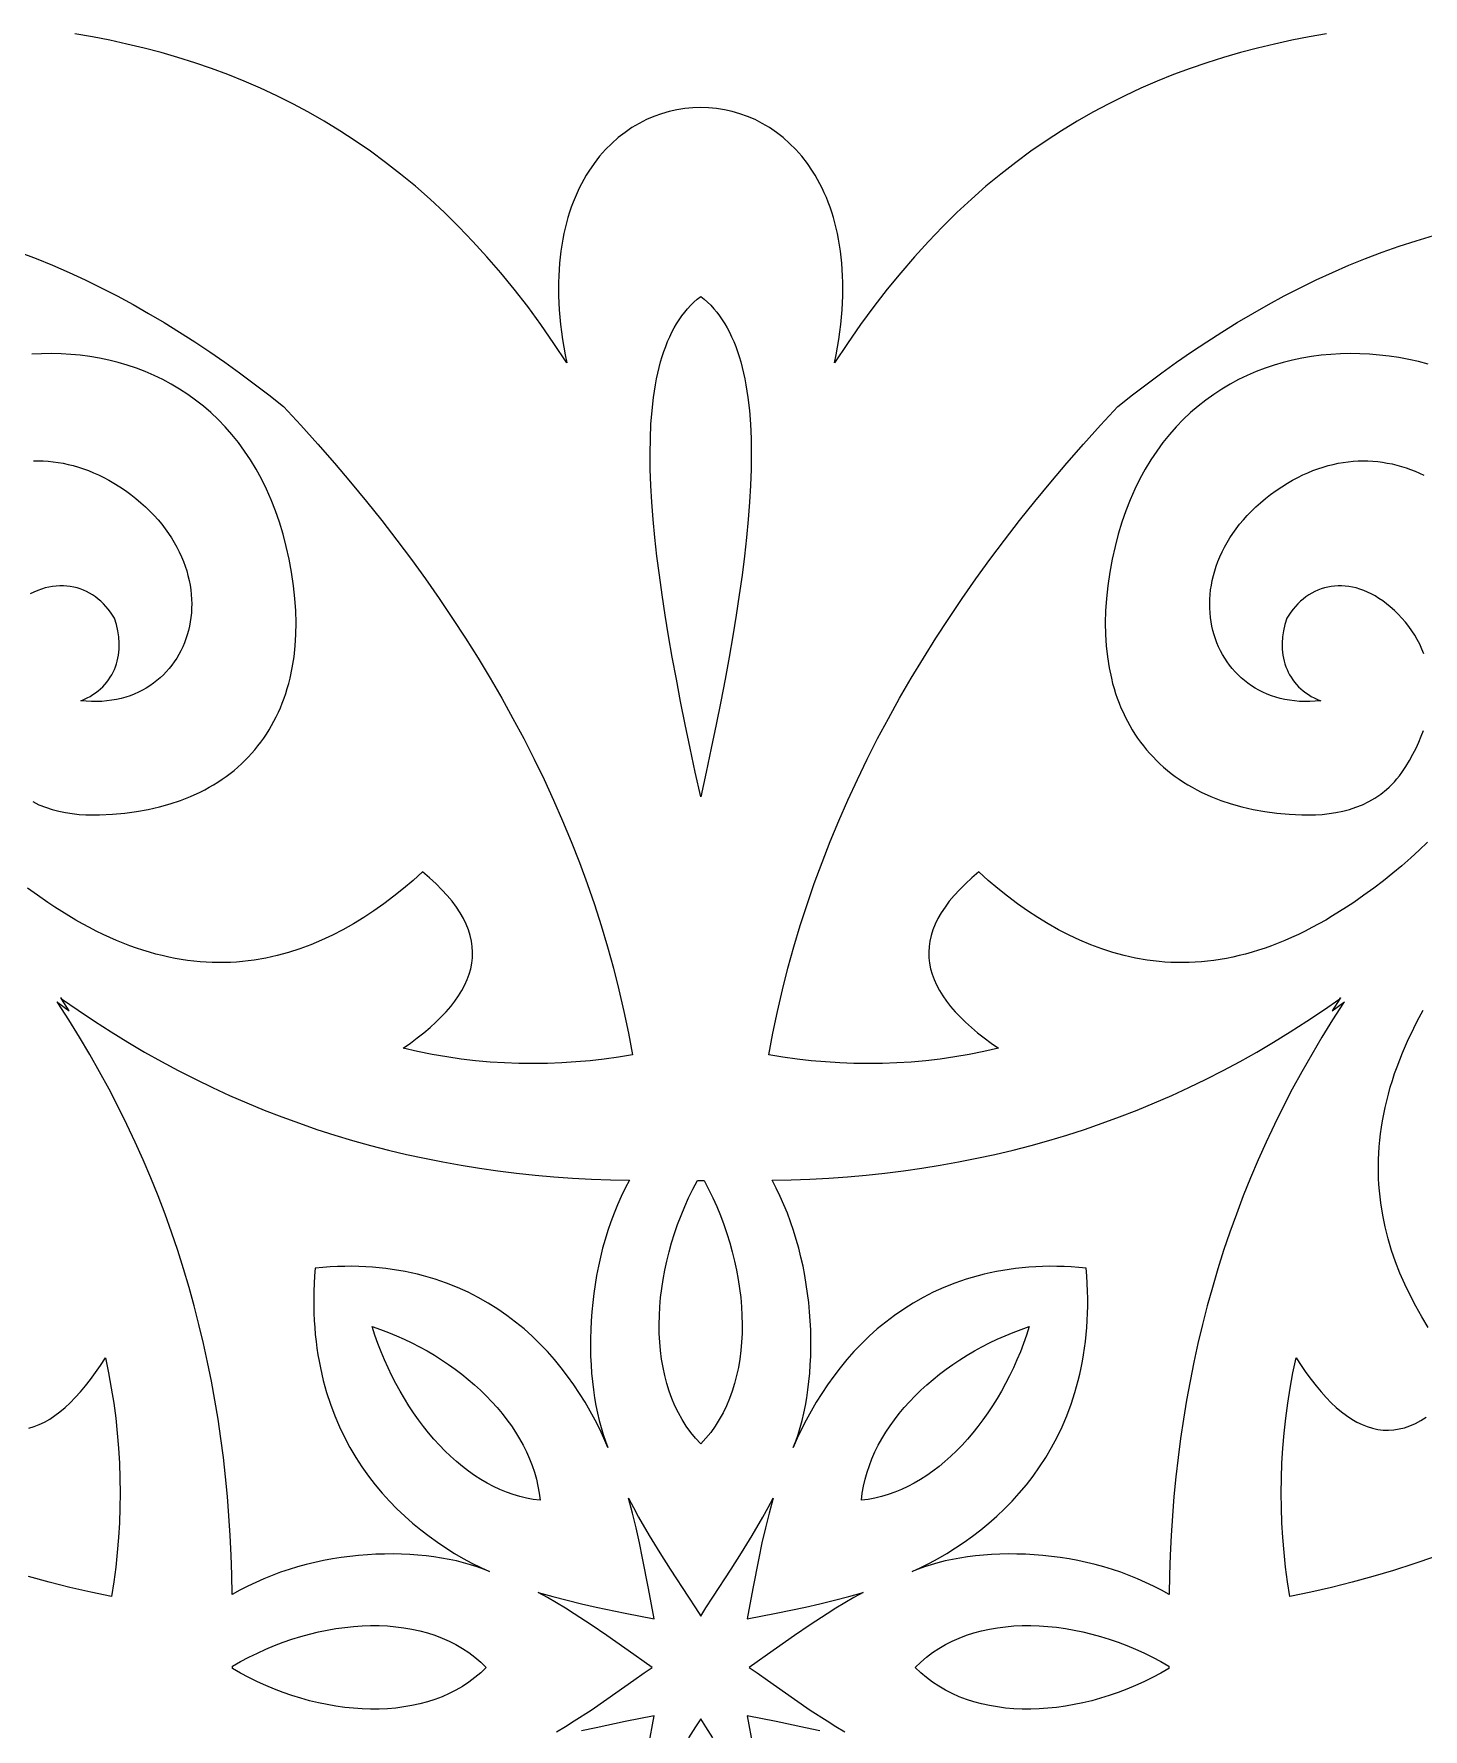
# Model space of a CAD drawing. Extents: x -375 to 375, y -1025 to 1025.
# Drawn here: x -231.8 to -165.5, y 75.1 to 156.1 of the extents above; entities that cross this region are included whole.
import ezdxf

# ---------------------------------------------------------------- set-up
doc = ezdxf.new("R2010")
doc.units = 0
doc.layers.add('LAYER_1', color=18, linetype='CONTINUOUS')

msp = doc.modelspace()

# ---------------------------------------------------------------- linework, layer by layer
at = {"layer": 'LAYER_1'}
for points in [[(-170.124, 156.061), (-170.956, 155.915), (-171.783, 155.753), (-172.605, 155.575), (-173.422, 155.379), (-174.234, 155.165), (-175.04, 154.932), (-175.841, 154.679), (-176.636, 154.407), (-177.425, 154.114), (-178.208, 153.799), (-178.985, 153.463), (-179.755, 153.105), (-180.519, 152.724), (-181.276, 152.319), (-182.027, 151.89), (-182.77, 151.437), (-183.507, 150.958), (-184.236, 150.453), (-184.958, 149.922), (-185.673, 149.364), (-186.379, 148.779), (-187.078, 148.165), (-187.769, 147.523), (-188.452, 146.851), (-189.127, 146.149), (-189.793, 145.417), (-190.45, 144.654), (-191.099, 143.859), (-191.739, 143.032), (-192.37, 142.172), (-192.992, 141.278), (-193.605, 140.351), (-193.53, 140.729), (-193.463, 141.101), (-193.405, 141.467), (-193.354, 141.828), (-193.311, 142.182), (-193.276, 142.531), (-193.249, 142.873), (-193.229, 143.21), (-193.217, 143.54), (-193.212, 143.865), (-193.213, 144.183), (-193.222, 144.496), (-193.238, 144.803), (-193.26, 145.103), (-193.289, 145.398), (-193.324, 145.687), (-193.365, 145.97), (-193.413, 146.247), (-193.467, 146.518), (-193.526, 146.783), (-193.592, 147.042), (-193.663, 147.295), (-193.739, 147.542), (-193.821, 147.783), (-193.908, 148.019), (-194, 148.248), (-194.098, 148.471), (-194.2, 148.688), (-194.306, 148.9), (-194.418, 149.105), (-194.534, 149.305), (-194.654, 149.498), (-194.907, 149.868), (-195.175, 150.213), (-195.458, 150.535), (-195.755, 150.832), (-196.065, 151.106), (-196.386, 151.356), (-196.717, 151.583), (-197.058, 151.785), (-197.407, 151.964), (-197.764, 152.118), (-198.127, 152.249), (-198.495, 152.357), (-198.868, 152.44), (-199.243, 152.5), (-199.621, 152.535), (-200, 152.547), (-200.379, 152.535), (-200.757, 152.5), (-201.132, 152.44), (-201.505, 152.357), (-201.873, 152.249), (-202.236, 152.118), (-202.593, 151.964), (-202.942, 151.785), (-203.283, 151.583), (-203.614, 151.356), (-203.935, 151.106), (-204.245, 150.832), (-204.542, 150.535), (-204.825, 150.213), (-205.093, 149.868), (-205.346, 149.498), (-205.466, 149.305), (-205.582, 149.105), (-205.694, 148.9), (-205.8, 148.688), (-205.902, 148.471), (-206, 148.248), (-206.092, 148.019), (-206.179, 147.783), (-206.261, 147.542), (-206.337, 147.295), (-206.408, 147.042), (-206.474, 146.783), (-206.533, 146.518), (-206.587, 146.247), (-206.635, 145.97), (-206.676, 145.687), (-206.711, 145.398), (-206.74, 145.103), (-206.762, 144.803), (-206.778, 144.496), (-206.787, 144.183), (-206.788, 143.865), (-206.783, 143.54), (-206.771, 143.21), (-206.751, 142.873), (-206.724, 142.531), (-206.689, 142.182), (-206.646, 141.828), (-206.595, 141.467), (-206.537, 141.101), (-206.47, 140.729), (-206.395, 140.351), (-207.008, 141.278), (-207.63, 142.172), (-208.261, 143.032), (-208.901, 143.859), (-209.55, 144.654), (-210.207, 145.417), (-210.873, 146.149), (-211.548, 146.851), (-212.231, 147.523), (-212.922, 148.165), (-213.621, 148.779), (-214.327, 149.364), (-215.042, 149.922), (-215.764, 150.453), (-216.493, 150.958), (-217.23, 151.437), (-217.973, 151.89), (-218.724, 152.319), (-219.481, 152.724), (-220.245, 153.105), (-221.015, 153.463), (-221.792, 153.799), (-222.575, 154.114), (-223.364, 154.407), (-224.159, 154.679), (-224.96, 154.932), (-225.766, 155.165), (-226.578, 155.379), (-227.395, 155.575), (-228.217, 155.753), (-229.044, 155.915), (-229.876, 156.061)], [(-165.295, 117.448), (-165.691, 117.068), (-166.1, 116.694), (-166.522, 116.325), (-166.958, 115.963), (-167.406, 115.606), (-167.866, 115.255), (-168.339, 114.911), (-168.823, 114.573), (-169.16, 114.347), (-169.495, 114.131), (-169.828, 113.925), (-170.159, 113.728), (-170.488, 113.542), (-170.816, 113.365), (-171.141, 113.198), (-171.465, 113.04), (-171.787, 112.892), (-172.106, 112.752), (-172.425, 112.622), (-172.741, 112.501), (-173.055, 112.389), (-173.367, 112.286), (-173.678, 112.191), (-173.987, 112.106), (-174.294, 112.028), (-174.599, 111.959), (-174.902, 111.898), (-175.203, 111.846), (-175.503, 111.801), (-175.801, 111.765), (-176.096, 111.736), (-176.391, 111.715), (-176.683, 111.702), (-176.973, 111.696), (-177.262, 111.698), (-177.549, 111.707), (-177.834, 111.723), (-178.118, 111.747), (-178.399, 111.777), (-178.679, 111.815), (-179.233, 111.91), (-179.781, 112.031), (-180.321, 112.178), (-180.854, 112.35), (-181.38, 112.545), (-181.9, 112.764), (-182.413, 113.004), (-182.918, 113.266), (-183.417, 113.548), (-183.91, 113.85), (-184.395, 114.17), (-184.874, 114.509), (-185.347, 114.864), (-185.812, 115.236), (-186.271, 115.623), (-186.724, 116.024), (-187.057, 115.741), (-187.363, 115.46), (-187.644, 115.18), (-187.899, 114.902), (-188.13, 114.625), (-188.335, 114.35), (-188.515, 114.076), (-188.671, 113.803), (-188.803, 113.531), (-188.912, 113.261), (-188.996, 112.992), (-189.057, 112.725), (-189.095, 112.458), (-189.111, 112.193), (-189.103, 111.929), (-189.074, 111.666), (-189.022, 111.404), (-188.949, 111.144), (-188.854, 110.884), (-188.738, 110.626), (-188.601, 110.369), (-188.444, 110.113), (-188.266, 109.857), (-188.067, 109.603), (-187.849, 109.35), (-187.612, 109.098), (-187.354, 108.847), (-187.078, 108.596), (-186.783, 108.347), (-186.47, 108.098), (-186.138, 107.851), (-185.788, 107.604), (-186.484, 107.446), (-187.179, 107.308), (-187.873, 107.189), (-188.565, 107.09), (-189.255, 107.009), (-189.944, 106.947), (-190.631, 106.903), (-191.317, 106.877), (-192.001, 106.869), (-192.683, 106.879), (-193.364, 106.905), (-194.043, 106.949), (-194.721, 107.01), (-195.396, 107.087), (-196.071, 107.18), (-196.743, 107.29), (-196.549, 108.331), (-196.332, 109.367), (-196.094, 110.398), (-195.833, 111.424), (-195.551, 112.446), (-195.247, 113.462), (-194.922, 114.474), (-194.575, 115.48), (-194.206, 116.482), (-193.817, 117.479), (-193.406, 118.472), (-192.974, 119.459), (-192.521, 120.442), (-192.047, 121.421), (-191.553, 122.394), (-191.038, 123.364), (-190.502, 124.328), (-189.947, 125.288), (-189.37, 126.244), (-188.774, 127.195), (-188.157, 128.141), (-187.52, 129.083), (-186.864, 130.021), (-186.188, 130.954), (-185.492, 131.883), (-184.776, 132.808), (-184.041, 133.729), (-183.286, 134.645), (-182.513, 135.557), (-181.72, 136.465), (-180.908, 137.368), (-180.077, 138.268), (-179.385, 138.811), (-178.687, 139.344), (-177.984, 139.864), (-177.276, 140.372), (-176.562, 140.867), (-175.841, 141.349), (-175.115, 141.817), (-174.382, 142.271), (-173.643, 142.71), (-172.897, 143.134), (-172.144, 143.542), (-171.383, 143.934), (-170.615, 144.309), (-169.84, 144.667), (-169.056, 145.007), (-168.265, 145.329), (-167.465, 145.633), (-166.656, 145.917), (-165.839, 146.181), (-165.013, 146.426)], [(-232.535, 145.633), (-231.735, 145.329), (-230.944, 145.007), (-230.16, 144.667), (-229.385, 144.309), (-228.617, 143.934), (-227.856, 143.542), (-227.103, 143.134), (-226.357, 142.71), (-225.618, 142.271), (-224.885, 141.817), (-224.159, 141.349), (-223.438, 140.867), (-222.724, 140.372), (-222.016, 139.864), (-221.313, 139.344), (-220.615, 138.811), (-219.923, 138.268), (-219.092, 137.368), (-218.28, 136.465), (-217.487, 135.557), (-216.714, 134.645), (-215.959, 133.729), (-215.224, 132.808), (-214.508, 131.883), (-213.812, 130.954), (-213.136, 130.021), (-212.48, 129.083), (-211.843, 128.141), (-211.226, 127.195), (-210.63, 126.244), (-210.053, 125.288), (-209.498, 124.328), (-208.962, 123.364), (-208.447, 122.394), (-207.953, 121.421), (-207.479, 120.442), (-207.026, 119.459), (-206.594, 118.472), (-206.183, 117.479), (-205.794, 116.482), (-205.425, 115.48), (-205.078, 114.474), (-204.753, 113.462), (-204.449, 112.446), (-204.167, 111.424), (-203.906, 110.398), (-203.668, 109.367), (-203.451, 108.331), (-203.257, 107.29), (-203.929, 107.18), (-204.604, 107.087), (-205.279, 107.01), (-205.957, 106.949), (-206.636, 106.905), (-207.317, 106.879), (-207.999, 106.869), (-208.683, 106.877), (-209.369, 106.903), (-210.056, 106.947), (-210.745, 107.009), (-211.435, 107.09), (-212.127, 107.189), (-212.821, 107.308), (-213.516, 107.446), (-214.212, 107.604), (-213.862, 107.851), (-213.53, 108.098), (-213.217, 108.347), (-212.922, 108.596), (-212.646, 108.847), (-212.388, 109.098), (-212.151, 109.35), (-211.933, 109.603), (-211.734, 109.857), (-211.556, 110.113), (-211.399, 110.369), (-211.262, 110.626), (-211.146, 110.884), (-211.051, 111.144), (-210.978, 111.404), (-210.926, 111.666), (-210.897, 111.929), (-210.889, 112.193), (-210.905, 112.458), (-210.943, 112.725), (-211.004, 112.992), (-211.088, 113.261), (-211.197, 113.531), (-211.329, 113.803), (-211.485, 114.076), (-211.665, 114.35), (-211.87, 114.625), (-212.101, 114.902), (-212.356, 115.18), (-212.637, 115.46), (-212.943, 115.741), (-213.276, 116.024), (-213.729, 115.623), (-214.188, 115.236), (-214.653, 114.864), (-215.126, 114.509), (-215.605, 114.17), (-216.09, 113.85), (-216.583, 113.548), (-217.082, 113.266), (-217.587, 113.004), (-218.1, 112.764), (-218.62, 112.545), (-219.146, 112.35), (-219.679, 112.178), (-220.219, 112.031), (-220.767, 111.91), (-221.321, 111.815), (-221.601, 111.777), (-221.882, 111.747), (-222.166, 111.723), (-222.451, 111.707), (-222.738, 111.698), (-223.027, 111.696), (-223.317, 111.702), (-223.609, 111.715), (-223.904, 111.736), (-224.199, 111.765), (-224.497, 111.801), (-224.797, 111.846), (-225.098, 111.898), (-225.401, 111.959), (-225.706, 112.028), (-226.013, 112.106), (-226.322, 112.191), (-226.633, 112.286), (-226.945, 112.389), (-227.259, 112.501), (-227.575, 112.622), (-227.894, 112.752), (-228.213, 112.892), (-228.535, 113.04), (-228.859, 113.198), (-229.184, 113.365), (-229.512, 113.542), (-229.841, 113.728), (-230.172, 113.925), (-230.505, 114.131), (-230.84, 114.347), (-231.177, 114.573), (-231.661, 114.911), (-232.134, 115.255)], [(-231.893, 119.385), (-231.593, 119.24), (-231.285, 119.116), (-230.971, 119.012), (-230.652, 118.928), (-230.329, 118.861), (-230.003, 118.811), (-229.676, 118.777), (-229.349, 118.758), (-229.023, 118.751), (-228.698, 118.757), (-228.09, 118.786), (-227.501, 118.838), (-226.93, 118.914), (-226.377, 119.013), (-225.843, 119.135), (-225.329, 119.279), (-224.833, 119.445), (-224.358, 119.632), (-223.902, 119.841), (-223.682, 119.953), (-223.466, 120.07), (-223.256, 120.193), (-223.051, 120.32), (-222.851, 120.453), (-222.656, 120.59), (-222.467, 120.733), (-222.282, 120.88), (-222.103, 121.033), (-221.929, 121.19), (-221.76, 121.352), (-221.597, 121.519), (-221.439, 121.69), (-221.287, 121.866), (-221.14, 122.047), (-220.998, 122.232), (-220.862, 122.422), (-220.732, 122.616), (-220.607, 122.814), (-220.487, 123.017), (-220.373, 123.225), (-220.265, 123.436), (-220.163, 123.652), (-220.066, 123.873), (-219.975, 124.097), (-219.889, 124.325), (-219.81, 124.558), (-219.736, 124.794), (-219.668, 125.035), (-219.606, 125.279), (-219.5, 125.78), (-219.417, 126.296), (-219.359, 126.827), (-219.325, 127.372), (-219.315, 127.932), (-219.33, 128.505), (-219.371, 129.092), (-219.436, 129.692), (-219.533, 130.343), (-219.649, 130.973), (-219.784, 131.581), (-219.938, 132.169), (-220.11, 132.736), (-220.3, 133.282), (-220.506, 133.808), (-220.729, 134.313), (-220.968, 134.798), (-221.222, 135.263), (-221.491, 135.709), (-221.775, 136.134), (-222.072, 136.54), (-222.382, 136.926), (-222.705, 137.293), (-223.04, 137.64), (-223.387, 137.969), (-223.745, 138.279), (-224.113, 138.569), (-224.492, 138.842), (-224.88, 139.096), (-225.277, 139.331), (-225.682, 139.548), (-226.095, 139.747), (-226.516, 139.929), (-226.943, 140.092), (-227.377, 140.238), (-227.816, 140.366), (-228.26, 140.477), (-228.709, 140.571), (-229.163, 140.648), (-229.62, 140.708), (-230.079, 140.751), (-230.542, 140.777), (-231.006, 140.787), (-231.472, 140.781), (-231.939, 140.758)], [(-165.272, 140.291), (-165.733, 140.407), (-166.196, 140.509), (-166.661, 140.595), (-167.127, 140.665), (-167.594, 140.719), (-168.061, 140.758), (-168.528, 140.781), (-168.994, 140.787), (-169.458, 140.777), (-169.921, 140.751), (-170.38, 140.708), (-170.837, 140.648), (-171.291, 140.571), (-171.74, 140.477), (-172.184, 140.366), (-172.623, 140.238), (-173.057, 140.092), (-173.484, 139.929), (-173.905, 139.747), (-174.318, 139.548), (-174.723, 139.331), (-175.12, 139.096), (-175.508, 138.842), (-175.887, 138.569), (-176.255, 138.279), (-176.613, 137.969), (-176.96, 137.64), (-177.295, 137.293), (-177.618, 136.926), (-177.928, 136.54), (-178.225, 136.134), (-178.509, 135.709), (-178.778, 135.263), (-179.032, 134.798), (-179.271, 134.313), (-179.494, 133.808), (-179.7, 133.282), (-179.89, 132.736), (-180.062, 132.169), (-180.216, 131.581), (-180.351, 130.973), (-180.467, 130.343), (-180.564, 129.692), (-180.629, 129.092), (-180.67, 128.505), (-180.685, 127.932), (-180.675, 127.372), (-180.641, 126.827), (-180.583, 126.296), (-180.5, 125.78), (-180.394, 125.279), (-180.332, 125.035), (-180.264, 124.794), (-180.19, 124.558), (-180.111, 124.325), (-180.025, 124.097), (-179.934, 123.873), (-179.837, 123.652), (-179.735, 123.436), (-179.627, 123.225), (-179.513, 123.017), (-179.393, 122.814), (-179.268, 122.616), (-179.138, 122.422), (-179.002, 122.232), (-178.86, 122.047), (-178.713, 121.866), (-178.561, 121.69), (-178.403, 121.519), (-178.24, 121.352), (-178.071, 121.19), (-177.897, 121.033), (-177.718, 120.88), (-177.533, 120.733), (-177.344, 120.59), (-177.149, 120.453), (-176.949, 120.32), (-176.744, 120.193), (-176.534, 120.07), (-176.318, 119.953), (-176.098, 119.841), (-175.642, 119.632), (-175.167, 119.445), (-174.671, 119.279), (-174.157, 119.135), (-173.623, 119.013), (-173.07, 118.914), (-172.499, 118.838), (-171.91, 118.786), (-171.302, 118.757), (-170.977, 118.751), (-170.651, 118.758), (-170.324, 118.777), (-169.997, 118.811), (-169.671, 118.861), (-169.348, 118.928), (-169.029, 119.012), (-168.715, 119.116), (-168.407, 119.24), (-168.107, 119.385), (-167.816, 119.553), (-167.534, 119.746), (-167.263, 119.963), (-167.132, 120.081), (-167.005, 120.206), (-166.88, 120.338), (-166.76, 120.476), (-166.643, 120.622), (-166.529, 120.776), (-166.335, 121.067), (-166.156, 121.357), (-165.993, 121.646), (-165.845, 121.934), (-165.712, 122.22), (-165.594, 122.505), (-165.491, 122.788)], [(-231.86, 135.659), (-231.626, 135.663), (-231.39, 135.658), (-231.153, 135.644), (-230.914, 135.621), (-230.675, 135.589), (-230.436, 135.548), (-230.195, 135.497), (-229.954, 135.437), (-229.713, 135.368), (-229.471, 135.288), (-229.229, 135.199), (-228.987, 135.1), (-228.745, 134.991), (-228.503, 134.872), (-228.261, 134.742), (-228.02, 134.602), (-227.739, 134.424), (-227.47, 134.241), (-227.212, 134.054), (-226.967, 133.862), (-226.733, 133.666), (-226.51, 133.466), (-226.299, 133.263), (-226.099, 133.056), (-225.91, 132.846), (-225.733, 132.633), (-225.566, 132.418), (-225.41, 132.201), (-225.265, 131.981), (-225.131, 131.76), (-225.007, 131.537), (-224.893, 131.312), (-224.79, 131.087), (-224.697, 130.861), (-224.614, 130.635), (-224.541, 130.408), (-224.479, 130.182), (-224.425, 129.956), (-224.382, 129.73), (-224.348, 129.505), (-224.323, 129.282), (-224.308, 129.059), (-224.302, 128.838), (-224.306, 128.62), (-224.318, 128.403), (-224.339, 128.189), (-224.369, 127.977), (-224.408, 127.768), (-224.455, 127.563), (-224.511, 127.361), (-224.575, 127.162), (-224.648, 126.968), (-224.728, 126.778), (-224.817, 126.592), (-224.914, 126.411), (-225.018, 126.235), (-225.131, 126.065), (-225.25, 125.9), (-225.378, 125.741), (-225.513, 125.588), (-225.655, 125.441), (-225.804, 125.3), (-225.96, 125.167), (-226.124, 125.041), (-226.294, 124.922), (-226.471, 124.811), (-226.655, 124.707), (-226.845, 124.612), (-227.042, 124.525), (-227.245, 124.447), (-227.454, 124.378), (-227.67, 124.318), (-227.891, 124.268), (-228.118, 124.227), (-228.352, 124.197), (-228.59, 124.176), (-228.835, 124.166), (-229.085, 124.167), (-229.34, 124.179), (-229.601, 124.202), (-229.444, 124.267), (-229.294, 124.338), (-229.152, 124.414), (-229.017, 124.496), (-228.889, 124.584), (-228.768, 124.676), (-228.654, 124.773), (-228.547, 124.875), (-228.448, 124.981), (-228.355, 125.091), (-228.269, 125.206), (-228.19, 125.324), (-228.118, 125.445), (-228.052, 125.57), (-227.994, 125.698), (-227.942, 125.829), (-227.896, 125.963), (-227.858, 126.099), (-227.825, 126.237), (-227.8, 126.378), (-227.768, 126.663), (-227.761, 126.955), (-227.779, 127.25), (-227.823, 127.548), (-227.891, 127.845), (-227.982, 128.142), (-228.078, 128.295), (-228.179, 128.442), (-228.286, 128.581), (-228.398, 128.714), (-228.516, 128.838), (-228.638, 128.955), (-228.766, 129.065), (-228.898, 129.166), (-229.034, 129.259), (-229.175, 129.344), (-229.32, 129.42), (-229.469, 129.487), (-229.621, 129.545), (-229.777, 129.594), (-229.935, 129.634), (-230.097, 129.664), (-230.262, 129.684), (-230.429, 129.695), (-230.599, 129.695), (-230.77, 129.685), (-230.944, 129.664), (-231.12, 129.633), (-231.296, 129.591), (-231.475, 129.537), (-231.654, 129.473), (-231.835, 129.397), (-232.016, 129.309)], [(-165.475, 126.444), (-165.567, 126.676), (-165.67, 126.903), (-165.785, 127.124), (-165.91, 127.341), (-166.046, 127.551), (-166.193, 127.756), (-166.35, 127.955), (-166.517, 128.148), (-166.693, 128.334), (-166.88, 128.514), (-167.075, 128.688), (-167.257, 128.837), (-167.439, 128.973), (-167.621, 129.097), (-167.803, 129.209), (-167.984, 129.309), (-168.165, 129.397), (-168.346, 129.473), (-168.525, 129.537), (-168.704, 129.591), (-168.88, 129.633), (-169.056, 129.664), (-169.23, 129.685), (-169.401, 129.695), (-169.571, 129.695), (-169.738, 129.684), (-169.903, 129.664), (-170.065, 129.634), (-170.223, 129.594), (-170.379, 129.545), (-170.531, 129.487), (-170.68, 129.42), (-170.825, 129.344), (-170.966, 129.259), (-171.102, 129.166), (-171.234, 129.065), (-171.362, 128.955), (-171.484, 128.838), (-171.602, 128.714), (-171.714, 128.581), (-171.821, 128.442), (-171.922, 128.295), (-172.018, 128.142), (-172.109, 127.845), (-172.177, 127.548), (-172.221, 127.25), (-172.239, 126.955), (-172.232, 126.663), (-172.2, 126.378), (-172.175, 126.237), (-172.142, 126.099), (-172.104, 125.963), (-172.058, 125.829), (-172.006, 125.698), (-171.948, 125.57), (-171.882, 125.445), (-171.81, 125.324), (-171.731, 125.206), (-171.645, 125.091), (-171.552, 124.981), (-171.453, 124.875), (-171.346, 124.773), (-171.232, 124.676), (-171.111, 124.584), (-170.983, 124.496), (-170.848, 124.414), (-170.706, 124.338), (-170.556, 124.267), (-170.399, 124.202), (-170.66, 124.179), (-170.915, 124.167), (-171.165, 124.166), (-171.41, 124.176), (-171.648, 124.197), (-171.882, 124.227), (-172.109, 124.268), (-172.33, 124.318), (-172.546, 124.378), (-172.755, 124.447), (-172.958, 124.525), (-173.155, 124.612), (-173.345, 124.707), (-173.529, 124.811), (-173.706, 124.922), (-173.876, 125.041), (-174.04, 125.167), (-174.196, 125.3), (-174.345, 125.441), (-174.487, 125.588), (-174.622, 125.741), (-174.75, 125.9), (-174.869, 126.065), (-174.982, 126.235), (-175.086, 126.411), (-175.183, 126.592), (-175.272, 126.778), (-175.352, 126.968), (-175.425, 127.162), (-175.489, 127.361), (-175.545, 127.563), (-175.592, 127.768), (-175.631, 127.977), (-175.661, 128.189), (-175.682, 128.403), (-175.694, 128.62), (-175.698, 128.838), (-175.692, 129.059), (-175.677, 129.282), (-175.652, 129.505), (-175.618, 129.73), (-175.575, 129.956), (-175.521, 130.182), (-175.459, 130.408), (-175.386, 130.635), (-175.303, 130.861), (-175.21, 131.087), (-175.107, 131.312), (-174.993, 131.537), (-174.869, 131.76), (-174.735, 131.981), (-174.59, 132.201), (-174.434, 132.418), (-174.267, 132.633), (-174.09, 132.846), (-173.901, 133.056), (-173.701, 133.263), (-173.49, 133.466), (-173.267, 133.666), (-173.033, 133.862), (-172.788, 134.054), (-172.53, 134.241), (-172.261, 134.424), (-171.98, 134.602), (-171.739, 134.742), (-171.497, 134.872), (-171.255, 134.991), (-171.013, 135.1), (-170.771, 135.199), (-170.529, 135.288), (-170.287, 135.368), (-170.046, 135.437), (-169.805, 135.497), (-169.564, 135.548), (-169.325, 135.589), (-169.086, 135.621), (-168.847, 135.644), (-168.61, 135.658), (-168.374, 135.663), (-168.14, 135.659), (-167.907, 135.647), (-167.675, 135.626), (-167.445, 135.597), (-167.217, 135.56), (-166.991, 135.515), (-166.766, 135.462), (-166.544, 135.4), (-166.324, 135.332), (-166.107, 135.255), (-165.892, 135.171), (-165.679, 135.08), (-165.47, 134.982)], [(-165.264, 94.266), (-165.572, 94.771), (-165.862, 95.283), (-166.133, 95.802), (-166.384, 96.329), (-166.616, 96.862), (-166.825, 97.402), (-167.013, 97.95), (-167.178, 98.505), (-167.319, 99.067), (-167.436, 99.636), (-167.528, 100.213), (-167.563, 100.504), (-167.593, 100.797), (-167.615, 101.092), (-167.631, 101.389), (-167.64, 101.687), (-167.641, 101.987), (-167.636, 102.29), (-167.623, 102.594), (-167.603, 102.9), (-167.576, 103.208), (-167.541, 103.517), (-167.498, 103.829), (-167.447, 104.143), (-167.389, 104.458), (-167.323, 104.775), (-167.248, 105.095), (-167.166, 105.416), (-167.075, 105.739), (-166.976, 106.064), (-166.868, 106.391), (-166.752, 106.72), (-166.627, 107.051), (-166.493, 107.383), (-166.35, 107.718), (-166.199, 108.055), (-166.038, 108.394), (-165.868, 108.734), (-165.689, 109.077), (-165.5, 109.421)], [(-232.078, 89.452), (-231.828, 89.528), (-231.578, 89.627), (-231.33, 89.747), (-231.083, 89.89), (-230.836, 90.054), (-230.591, 90.239), (-230.347, 90.445), (-230.103, 90.672), (-229.861, 90.92), (-229.619, 91.187), (-229.379, 91.474), (-229.139, 91.781), (-228.9, 92.108), (-228.662, 92.453), (-228.425, 92.817), (-228.273, 92.092), (-228.141, 91.369), (-228.026, 90.648), (-227.931, 89.928), (-227.853, 89.209), (-227.793, 88.493), (-227.751, 87.778), (-227.726, 87.065), (-227.719, 86.353), (-227.728, 85.643), (-227.754, 84.935), (-227.796, 84.229), (-227.854, 83.524), (-227.928, 82.821), (-228.018, 82.119), (-228.123, 81.419), (-229.123, 81.622), (-230.12, 81.847), (-231.111, 82.095), (-232.097, 82.366)], [(-164.972, 83.315), (-165.944, 82.976), (-166.921, 82.66), (-167.903, 82.366), (-168.889, 82.095), (-169.88, 81.847), (-170.877, 81.622), (-171.877, 81.419), (-171.982, 82.119), (-172.072, 82.821), (-172.146, 83.524), (-172.204, 84.229), (-172.246, 84.935), (-172.272, 85.643), (-172.281, 86.353), (-172.274, 87.065), (-172.249, 87.778), (-172.207, 88.493), (-172.147, 89.209), (-172.069, 89.928), (-171.974, 90.648), (-171.859, 91.369), (-171.727, 92.092), (-171.575, 92.817), (-171.338, 92.453), (-171.1, 92.108), (-170.861, 91.781), (-170.621, 91.474), (-170.381, 91.187), (-170.139, 90.92), (-169.897, 90.672), (-169.653, 90.445), (-169.409, 90.239), (-169.164, 90.054), (-168.917, 89.89), (-168.67, 89.747), (-168.422, 89.627), (-168.172, 89.528), (-167.922, 89.452), (-167.67, 89.398), (-167.418, 89.368), (-167.164, 89.36), (-166.909, 89.376), (-166.653, 89.416), (-166.396, 89.479), (-166.137, 89.567), (-165.878, 89.68), (-165.617, 89.817), (-165.355, 89.979)], [(-206.884, 74.948), (-206.457, 75.205), (-206.037, 75.467), (-205.229, 75.992), (-204.476, 76.505), (-203.193, 77.411), (-202.696, 77.766), (-202.316, 78.029), (-202.696, 78.29), (-203.193, 78.644), (-204.476, 79.551), (-205.229, 80.065), (-206.037, 80.592), (-206.457, 80.855), (-206.884, 81.114), (-207.316, 81.366), (-207.752, 81.609), (-207.067, 81.413), (-206.379, 81.232), (-205.689, 81.064), (-204.996, 80.907), (-203.608, 80.616), (-202.219, 80.342), (-202.489, 81.799), (-202.772, 83.25), (-202.923, 83.971), (-203.085, 84.688), (-203.258, 85.401), (-203.447, 86.109), (-203.209, 85.658), (-202.964, 85.211), (-202.459, 84.335), (-201.949, 83.498), (-201.455, 82.716), (-200.584, 81.387), (-200.246, 80.872), (-199.998, 80.48), (-199.751, 80.872), (-199.413, 81.387), (-198.543, 82.716), (-198.048, 83.498), (-197.537, 84.335), (-197.03, 85.211), (-196.783, 85.658), (-196.545, 86.109), (-196.735, 85.401), (-196.911, 84.688), (-197.075, 83.971), (-197.228, 83.25), (-197.514, 81.799), (-197.785, 80.342), (-196.393, 80.616), (-195.003, 80.907), (-194.31, 81.064), (-193.619, 81.232), (-192.931, 81.413), (-192.245, 81.609), (-192.681, 81.366), (-193.113, 81.114), (-193.54, 80.855), (-193.959, 80.592), (-194.766, 80.065), (-195.52, 79.551), (-196.805, 78.644), (-197.304, 78.29), (-197.686, 78.029), (-197.304, 77.766), (-196.805, 77.411), (-195.52, 76.505), (-194.766, 75.992), (-193.959, 75.467), (-193.54, 75.205), (-193.113, 74.948)], [(-202.489, 74.256), (-202.219, 75.708), (-203.608, 75.437), (-204.996, 75.148), (-205.689, 74.992)], [(-199.413, 74.669), (-199.751, 75.184), (-199.998, 75.578), (-200.246, 75.184), (-200.584, 74.669)], [(-194.31, 74.992), (-195.003, 75.148), (-196.393, 75.437), (-197.785, 75.708), (-197.514, 74.256)]]:
    msp.add_lwpolyline(points, dxfattribs=at)
for points in [[(-199.835, 143.388), (-199.676, 143.245), (-199.523, 143.094), (-199.376, 142.934), (-199.236, 142.767), (-199.102, 142.591), (-198.974, 142.407), (-198.852, 142.215), (-198.736, 142.014), (-198.626, 141.806), (-198.522, 141.59), (-198.423, 141.366), (-198.33, 141.134), (-198.243, 140.894), (-198.162, 140.646), (-198.086, 140.39), (-198.016, 140.127), (-197.952, 139.856), (-197.892, 139.577), (-197.839, 139.29), (-197.747, 138.694), (-197.676, 138.068), (-197.626, 137.412), (-197.596, 136.726), (-197.585, 136.011), (-197.594, 135.266), (-197.621, 134.493), (-197.667, 133.691), (-197.731, 132.861), (-197.813, 132.002), (-197.911, 131.116), (-198.026, 130.203), (-198.157, 129.262), (-198.305, 128.295), (-198.467, 127.3), (-198.645, 126.28), (-198.837, 125.233), (-199.043, 124.161), (-199.263, 123.063), (-199.496, 121.939), (-199.742, 120.791), (-200, 119.618), (-200.258, 120.791), (-200.504, 121.939), (-200.737, 123.063), (-200.957, 124.161), (-201.163, 125.233), (-201.355, 126.28), (-201.533, 127.3), (-201.695, 128.295), (-201.843, 129.262), (-201.974, 130.203), (-202.089, 131.116), (-202.187, 132.002), (-202.269, 132.861), (-202.333, 133.691), (-202.379, 134.493), (-202.406, 135.266), (-202.415, 136.011), (-202.404, 136.726), (-202.374, 137.412), (-202.324, 138.068), (-202.253, 138.694), (-202.161, 139.29), (-202.108, 139.577), (-202.048, 139.856), (-201.984, 140.127), (-201.914, 140.39), (-201.838, 140.646), (-201.757, 140.894), (-201.67, 141.134), (-201.577, 141.366), (-201.478, 141.59), (-201.374, 141.806), (-201.264, 142.014), (-201.148, 142.215), (-201.026, 142.407), (-200.898, 142.591), (-200.764, 142.767), (-200.624, 142.934), (-200.477, 143.094), (-200.324, 143.245), (-200.165, 143.388), (-200, 143.523)], [(-230.511, 109.969), (-229.728, 109.422), (-228.942, 108.894), (-228.15, 108.385), (-227.355, 107.896), (-226.554, 107.425), (-225.75, 106.974), (-224.941, 106.541), (-224.128, 106.126), (-223.311, 105.73), (-222.49, 105.352), (-221.664, 104.992), (-220.834, 104.65), (-220.001, 104.326), (-219.162, 104.019), (-218.32, 103.729), (-217.474, 103.457), (-216.624, 103.201), (-215.77, 102.963), (-214.911, 102.741), (-214.049, 102.535), (-213.183, 102.346), (-212.313, 102.173), (-211.439, 102.016), (-210.561, 101.875), (-209.68, 101.75), (-208.794, 101.64), (-207.905, 101.545), (-207.012, 101.465), (-206.115, 101.401), (-205.215, 101.351), (-204.311, 101.316), (-203.403, 101.296), (-203.605, 100.915), (-203.795, 100.525), (-203.972, 100.128), (-204.137, 99.724), (-204.291, 99.313), (-204.432, 98.896), (-204.562, 98.475), (-204.681, 98.05), (-204.788, 97.621), (-204.884, 97.189), (-204.968, 96.756), (-205.042, 96.321), (-205.105, 95.887), (-205.157, 95.452), (-205.199, 95.019), (-205.23, 94.587), (-205.251, 94.158), (-205.262, 93.732), (-205.263, 93.31), (-205.254, 92.894), (-205.235, 92.482), (-205.207, 92.077), (-205.169, 91.679), (-205.122, 91.289), (-205.066, 90.907), (-205, 90.535), (-204.926, 90.173), (-204.843, 89.821), (-204.751, 89.481), (-204.651, 89.153), (-204.543, 88.838), (-204.426, 88.537), (-204.617, 88.971), (-204.821, 89.405), (-205.04, 89.837), (-205.273, 90.267), (-205.52, 90.692), (-205.782, 91.113), (-206.059, 91.529), (-206.352, 91.938), (-206.659, 92.339), (-206.982, 92.731), (-207.321, 93.114), (-207.675, 93.485), (-208.046, 93.845), (-208.433, 94.193), (-208.836, 94.526), (-209.256, 94.845), (-209.693, 95.148), (-210.147, 95.434), (-210.619, 95.702), (-211.107, 95.952), (-211.614, 96.181), (-212.138, 96.39), (-212.68, 96.577), (-213.241, 96.74), (-213.528, 96.813), (-213.82, 96.88), (-214.116, 96.941), (-214.417, 96.995), (-214.723, 97.043), (-215.034, 97.084), (-215.349, 97.119), (-215.669, 97.147), (-215.994, 97.167), (-216.324, 97.181), (-216.659, 97.187), (-216.998, 97.186), (-217.342, 97.177), (-217.692, 97.161), (-218.046, 97.137), (-218.405, 97.105), (-218.434, 96.732), (-218.454, 96.363), (-218.468, 96), (-218.474, 95.643), (-218.473, 95.29), (-218.464, 94.942), (-218.449, 94.6), (-218.427, 94.262), (-218.399, 93.929), (-218.364, 93.602), (-218.322, 93.279), (-218.274, 92.962), (-218.22, 92.649), (-218.16, 92.341), (-218.094, 92.038), (-218.022, 91.74), (-217.861, 91.158), (-217.678, 90.595), (-217.475, 90.051), (-217.251, 89.525), (-217.008, 89.018), (-216.748, 88.529), (-216.47, 88.058), (-216.176, 87.605), (-215.867, 87.169), (-215.544, 86.751), (-215.208, 86.349), (-214.86, 85.965), (-214.5, 85.598), (-214.131, 85.247), (-213.752, 84.912), (-213.364, 84.594), (-212.969, 84.291), (-212.568, 84.004), (-212.162, 83.733), (-211.751, 83.476), (-211.336, 83.235), (-210.919, 83.009), (-210.501, 82.798), (-210.082, 82.601), (-210.373, 82.72), (-210.677, 82.831), (-210.994, 82.933), (-211.322, 83.026), (-211.661, 83.111), (-212.011, 83.186), (-212.37, 83.252), (-212.738, 83.308), (-213.114, 83.355), (-213.498, 83.393), (-213.888, 83.42), (-214.285, 83.438), (-214.686, 83.445), (-215.093, 83.443), (-215.503, 83.43), (-215.916, 83.406), (-216.331, 83.372), (-216.749, 83.328), (-217.167, 83.272), (-217.585, 83.206), (-218.003, 83.128), (-218.42, 83.039), (-218.834, 82.939), (-219.247, 82.827), (-219.655, 82.704), (-220.06, 82.569), (-220.46, 82.421), (-220.854, 82.262), (-221.242, 82.091), (-221.623, 81.907), (-221.997, 81.711), (-222.362, 81.503), (-222.38, 82.449), (-222.413, 83.392), (-222.46, 84.331), (-222.521, 85.267), (-222.596, 86.198), (-222.686, 87.125), (-222.791, 88.049), (-222.911, 88.968), (-223.046, 89.884), (-223.197, 90.795), (-223.363, 91.703), (-223.544, 92.606), (-223.741, 93.506), (-223.954, 94.401), (-224.183, 95.292), (-224.429, 96.179), (-224.691, 97.061), (-224.969, 97.939), (-225.264, 98.814), (-225.576, 99.683), (-225.905, 100.549), (-226.252, 101.41), (-226.615, 102.267), (-226.997, 103.119), (-227.396, 103.967), (-227.813, 104.81), (-228.247, 105.649), (-228.7, 106.483), (-229.172, 107.313), (-229.662, 108.138), (-230.17, 108.959), (-230.698, 109.775), (-230.74, 109.819), (-230.715, 109.801), (-230.733, 109.825), (-230.691, 109.783), (-230.151, 109.399), (-230.52, 109.961), (-230.561, 110.005), (-230.536, 109.986), (-230.552, 110.012)], [(-169.464, 109.986), (-169.439, 110.005), (-169.48, 109.961), (-169.849, 109.399), (-169.309, 109.783), (-169.267, 109.825), (-169.285, 109.801), (-169.26, 109.819), (-169.302, 109.775), (-169.83, 108.959), (-170.338, 108.138), (-170.828, 107.313), (-171.3, 106.483), (-171.753, 105.649), (-172.187, 104.81), (-172.604, 103.967), (-173.003, 103.119), (-173.385, 102.267), (-173.748, 101.41), (-174.095, 100.549), (-174.424, 99.683), (-174.736, 98.814), (-175.031, 97.939), (-175.309, 97.061), (-175.571, 96.179), (-175.817, 95.292), (-176.046, 94.401), (-176.259, 93.506), (-176.456, 92.606), (-176.637, 91.703), (-176.803, 90.795), (-176.954, 89.884), (-177.089, 88.968), (-177.209, 88.049), (-177.314, 87.125), (-177.404, 86.198), (-177.479, 85.267), (-177.54, 84.331), (-177.587, 83.392), (-177.62, 82.449), (-177.638, 81.503), (-178.003, 81.711), (-178.377, 81.907), (-178.758, 82.091), (-179.146, 82.262), (-179.54, 82.421), (-179.94, 82.569), (-180.344, 82.704), (-180.753, 82.827), (-181.165, 82.939), (-181.58, 83.039), (-181.996, 83.128), (-182.414, 83.206), (-182.832, 83.272), (-183.25, 83.328), (-183.667, 83.372), (-184.083, 83.406), (-184.496, 83.43), (-184.905, 83.443), (-185.311, 83.445), (-185.713, 83.438), (-186.109, 83.42), (-186.499, 83.393), (-186.882, 83.355), (-187.258, 83.308), (-187.626, 83.252), (-187.985, 83.186), (-188.334, 83.111), (-188.673, 83.026), (-189.001, 82.933), (-189.317, 82.831), (-189.621, 82.72), (-189.911, 82.601), (-189.492, 82.798), (-189.074, 83.009), (-188.657, 83.235), (-188.243, 83.476), (-187.832, 83.733), (-187.426, 84.004), (-187.025, 84.291), (-186.631, 84.594), (-186.244, 84.912), (-185.865, 85.247), (-185.495, 85.598), (-185.136, 85.965), (-184.788, 86.349), (-184.452, 86.751), (-184.129, 87.169), (-183.82, 87.605), (-183.527, 88.058), (-183.249, 88.529), (-182.988, 89.018), (-182.746, 89.525), (-182.522, 90.051), (-182.319, 90.595), (-182.136, 91.158), (-181.975, 91.74), (-181.903, 92.038), (-181.837, 92.341), (-181.777, 92.649), (-181.722, 92.962), (-181.675, 93.279), (-181.633, 93.602), (-181.598, 93.929), (-181.569, 94.262), (-181.547, 94.6), (-181.532, 94.942), (-181.524, 95.29), (-181.522, 95.643), (-181.528, 96), (-181.542, 96.363), (-181.562, 96.732), (-181.59, 97.105), (-181.95, 97.137), (-182.304, 97.161), (-182.654, 97.177), (-182.999, 97.186), (-183.338, 97.187), (-183.673, 97.181), (-184.003, 97.167), (-184.328, 97.147), (-184.649, 97.119), (-184.964, 97.084), (-185.275, 97.043), (-185.581, 96.995), (-185.882, 96.941), (-186.179, 96.88), (-186.471, 96.813), (-186.758, 96.74), (-187.319, 96.577), (-187.862, 96.39), (-188.386, 96.181), (-188.893, 95.952), (-189.382, 95.702), (-189.854, 95.434), (-190.308, 95.148), (-190.745, 94.845), (-191.165, 94.526), (-191.569, 94.193), (-191.956, 93.845), (-192.327, 93.485), (-192.682, 93.114), (-193.021, 92.731), (-193.344, 92.339), (-193.651, 91.938), (-193.944, 91.529), (-194.221, 91.113), (-194.484, 90.692), (-194.731, 90.267), (-194.965, 89.837), (-195.184, 89.405), (-195.388, 88.971), (-195.579, 88.537), (-195.462, 88.838), (-195.353, 89.153), (-195.253, 89.481), (-195.161, 89.821), (-195.077, 90.173), (-195.003, 90.535), (-194.937, 90.907), (-194.88, 91.289), (-194.833, 91.679), (-194.795, 92.077), (-194.766, 92.482), (-194.747, 92.894), (-194.738, 93.31), (-194.739, 93.732), (-194.749, 94.158), (-194.77, 94.587), (-194.801, 95.019), (-194.842, 95.452), (-194.894, 95.887), (-194.957, 96.321), (-195.031, 96.756), (-195.115, 97.189), (-195.211, 97.621), (-195.318, 98.05), (-195.436, 98.475), (-195.566, 98.896), (-195.707, 99.313), (-195.861, 99.724), (-196.026, 100.128), (-196.203, 100.525), (-196.393, 100.915), (-196.595, 101.296), (-195.687, 101.316), (-194.783, 101.351), (-193.883, 101.401), (-192.986, 101.466), (-192.093, 101.545), (-191.204, 101.64), (-190.319, 101.75), (-189.437, 101.875), (-188.56, 102.016), (-187.686, 102.173), (-186.816, 102.346), (-185.95, 102.535), (-185.087, 102.741), (-184.229, 102.963), (-183.375, 103.202), (-182.525, 103.457), (-181.679, 103.729), (-180.837, 104.019), (-179.999, 104.326), (-179.165, 104.65), (-178.335, 104.993), (-177.509, 105.352), (-176.688, 105.73), (-175.871, 106.126), (-175.058, 106.541), (-174.249, 106.974), (-173.445, 107.425), (-172.645, 107.896), (-171.849, 108.385), (-171.058, 108.894), (-170.271, 109.422), (-169.489, 109.969), (-169.448, 110.012)], [(-199.624, 100.88), (-199.423, 100.463), (-199.236, 100.041), (-199.061, 99.615), (-198.899, 99.185), (-198.75, 98.752), (-198.615, 98.316), (-198.493, 97.879), (-198.384, 97.44), (-198.29, 97.002), (-198.209, 96.564), (-198.143, 96.127), (-198.09, 95.692), (-198.052, 95.259), (-198.029, 94.83), (-198.02, 94.405), (-198.026, 93.984), (-198.047, 93.568), (-198.083, 93.159), (-198.135, 92.756), (-198.202, 92.361), (-198.284, 91.974), (-198.382, 91.596), (-198.496, 91.227), (-198.626, 90.869), (-198.773, 90.521), (-198.935, 90.186), (-199.114, 89.862), (-199.31, 89.552), (-199.522, 89.255), (-199.752, 88.973), (-199.998, 88.706), (-200.245, 88.973), (-200.475, 89.255), (-200.688, 89.552), (-200.884, 89.862), (-201.064, 90.186), (-201.227, 90.521), (-201.373, 90.869), (-201.504, 91.227), (-201.618, 91.596), (-201.717, 91.974), (-201.799, 92.361), (-201.867, 92.756), (-201.918, 93.159), (-201.955, 93.568), (-201.976, 93.984), (-201.982, 94.405), (-201.973, 94.83), (-201.95, 95.259), (-201.912, 95.692), (-201.859, 96.127), (-201.793, 96.564), (-201.712, 97.002), (-201.617, 97.44), (-201.509, 97.879), (-201.386, 98.316), (-201.251, 98.752), (-201.101, 99.185), (-200.939, 99.615), (-200.764, 100.041), (-200.575, 100.463), (-200.374, 100.88), (-200.16, 101.291), (-199.837, 101.291)], [(-215.293, 94.171), (-214.908, 94.025), (-214.527, 93.869), (-214.153, 93.702), (-213.784, 93.525), (-213.421, 93.338), (-213.065, 93.142), (-212.716, 92.936), (-212.375, 92.722), (-212.042, 92.499), (-211.717, 92.268), (-211.401, 92.028), (-211.095, 91.781), (-210.799, 91.526), (-210.513, 91.265), (-210.238, 90.996), (-209.974, 90.721), (-209.721, 90.44), (-209.481, 90.152), (-209.254, 89.859), (-209.039, 89.561), (-208.838, 89.257), (-208.651, 88.949), (-208.478, 88.636), (-208.32, 88.319), (-208.177, 87.998), (-208.051, 87.674), (-207.94, 87.346), (-207.846, 87.016), (-207.769, 86.682), (-207.709, 86.346), (-207.668, 86.009), (-207.993, 86.049), (-208.316, 86.107), (-208.637, 86.185), (-208.955, 86.28), (-209.271, 86.393), (-209.584, 86.522), (-209.893, 86.669), (-210.198, 86.831), (-210.5, 87.009), (-210.797, 87.201), (-211.09, 87.409), (-211.378, 87.631), (-211.661, 87.866), (-211.939, 88.114), (-212.211, 88.376), (-212.477, 88.649), (-212.736, 88.934), (-212.99, 89.231), (-213.236, 89.538), (-213.475, 89.856), (-213.707, 90.184), (-213.931, 90.521), (-214.147, 90.867), (-214.354, 91.221), (-214.553, 91.584), (-214.744, 91.954), (-214.925, 92.331), (-215.096, 92.714), (-215.258, 93.104), (-215.41, 93.5), (-215.551, 93.9), (-215.682, 94.305)], [(-184.444, 93.9), (-184.586, 93.5), (-184.738, 93.104), (-184.9, 92.714), (-185.072, 92.331), (-185.254, 91.954), (-185.444, 91.584), (-185.644, 91.221), (-185.852, 90.867), (-186.068, 90.521), (-186.292, 90.184), (-186.524, 89.856), (-186.764, 89.538), (-187.01, 89.231), (-187.263, 88.934), (-187.523, 88.649), (-187.789, 88.376), (-188.061, 88.114), (-188.339, 87.866), (-188.622, 87.631), (-188.91, 87.409), (-189.203, 87.201), (-189.5, 87.009), (-189.801, 86.831), (-190.107, 86.669), (-190.416, 86.522), (-190.728, 86.393), (-191.044, 86.28), (-191.362, 86.185), (-191.683, 86.107), (-192.006, 86.049), (-192.33, 86.009), (-192.289, 86.346), (-192.23, 86.682), (-192.153, 87.016), (-192.059, 87.346), (-191.948, 87.674), (-191.822, 87.998), (-191.679, 88.319), (-191.521, 88.636), (-191.349, 88.949), (-191.162, 89.257), (-190.961, 89.561), (-190.746, 89.859), (-190.519, 90.152), (-190.278, 90.44), (-190.026, 90.721), (-189.762, 90.996), (-189.487, 91.265), (-189.201, 91.526), (-188.904, 91.781), (-188.598, 92.028), (-188.282, 92.268), (-187.957, 92.499), (-187.624, 92.722), (-187.282, 92.936), (-186.933, 93.142), (-186.577, 93.338), (-186.214, 93.525), (-185.844, 93.702), (-185.469, 93.869), (-185.088, 94.025), (-184.703, 94.171), (-184.313, 94.305)], [(-215.354, 80.024), (-214.953, 80.006), (-214.559, 79.972), (-214.171, 79.922), (-213.789, 79.857), (-213.415, 79.775), (-213.05, 79.677), (-212.693, 79.562), (-212.346, 79.43), (-212.01, 79.282), (-211.684, 79.117), (-211.37, 78.934), (-211.069, 78.734), (-210.78, 78.516), (-210.505, 78.281), (-210.244, 78.028), (-210.505, 77.775), (-210.78, 77.54), (-211.069, 77.323), (-211.37, 77.123), (-211.684, 76.941), (-212.01, 76.776), (-212.346, 76.627), (-212.693, 76.496), (-213.05, 76.381), (-213.415, 76.283), (-213.789, 76.201), (-214.171, 76.136), (-214.559, 76.086), (-214.953, 76.053), (-215.354, 76.035), (-215.759, 76.033), (-216.168, 76.046), (-216.581, 76.074), (-216.996, 76.117), (-217.414, 76.176), (-217.834, 76.249), (-218.254, 76.336), (-218.675, 76.438), (-219.095, 76.555), (-219.514, 76.685), (-219.931, 76.829), (-220.345, 76.987), (-220.757, 77.159), (-221.164, 77.344), (-221.568, 77.542), (-221.965, 77.754), (-222.357, 77.978), (-222.357, 78.08), (-221.965, 78.304), (-221.568, 78.516), (-221.164, 78.714), (-220.757, 78.899), (-220.345, 79.071), (-219.931, 79.229), (-219.514, 79.374), (-219.095, 79.504), (-218.675, 79.62), (-218.254, 79.722), (-217.834, 79.81), (-217.414, 79.883), (-216.996, 79.941), (-216.581, 79.985), (-216.168, 80.013), (-215.759, 80.026)], [(-183.836, 80.013), (-183.423, 79.985), (-183.008, 79.942), (-182.59, 79.883), (-182.17, 79.81), (-181.75, 79.723), (-181.329, 79.621), (-180.909, 79.505), (-180.49, 79.375), (-180.072, 79.23), (-179.657, 79.072), (-179.245, 78.901), (-178.837, 78.716), (-178.434, 78.518), (-178.035, 78.306), (-177.643, 78.082), (-177.643, 77.977), (-178.035, 77.753), (-178.434, 77.542), (-178.837, 77.343), (-179.245, 77.158), (-179.657, 76.987), (-180.072, 76.829), (-180.49, 76.685), (-180.909, 76.554), (-181.329, 76.438), (-181.75, 76.336), (-182.17, 76.249), (-182.59, 76.176), (-183.008, 76.118), (-183.423, 76.074), (-183.836, 76.046), (-184.245, 76.033), (-184.65, 76.035), (-185.05, 76.053), (-185.444, 76.087), (-185.833, 76.136), (-186.214, 76.202), (-186.587, 76.284), (-186.952, 76.382), (-187.309, 76.497), (-187.655, 76.628), (-187.992, 76.776), (-188.317, 76.941), (-188.631, 77.124), (-188.932, 77.323), (-189.22, 77.541), (-189.495, 77.775), (-189.756, 78.028), (-189.495, 78.281), (-189.22, 78.516), (-188.932, 78.734), (-188.631, 78.934), (-188.317, 79.117), (-187.992, 79.282), (-187.655, 79.43), (-187.309, 79.562), (-186.952, 79.677), (-186.587, 79.775), (-186.214, 79.857), (-185.833, 79.923), (-185.444, 79.972), (-185.05, 80.006), (-184.65, 80.024), (-184.245, 80.026)]]:
    msp.add_lwpolyline(points, close=True, dxfattribs=at)

doc.saveas('drawing.dxf')
